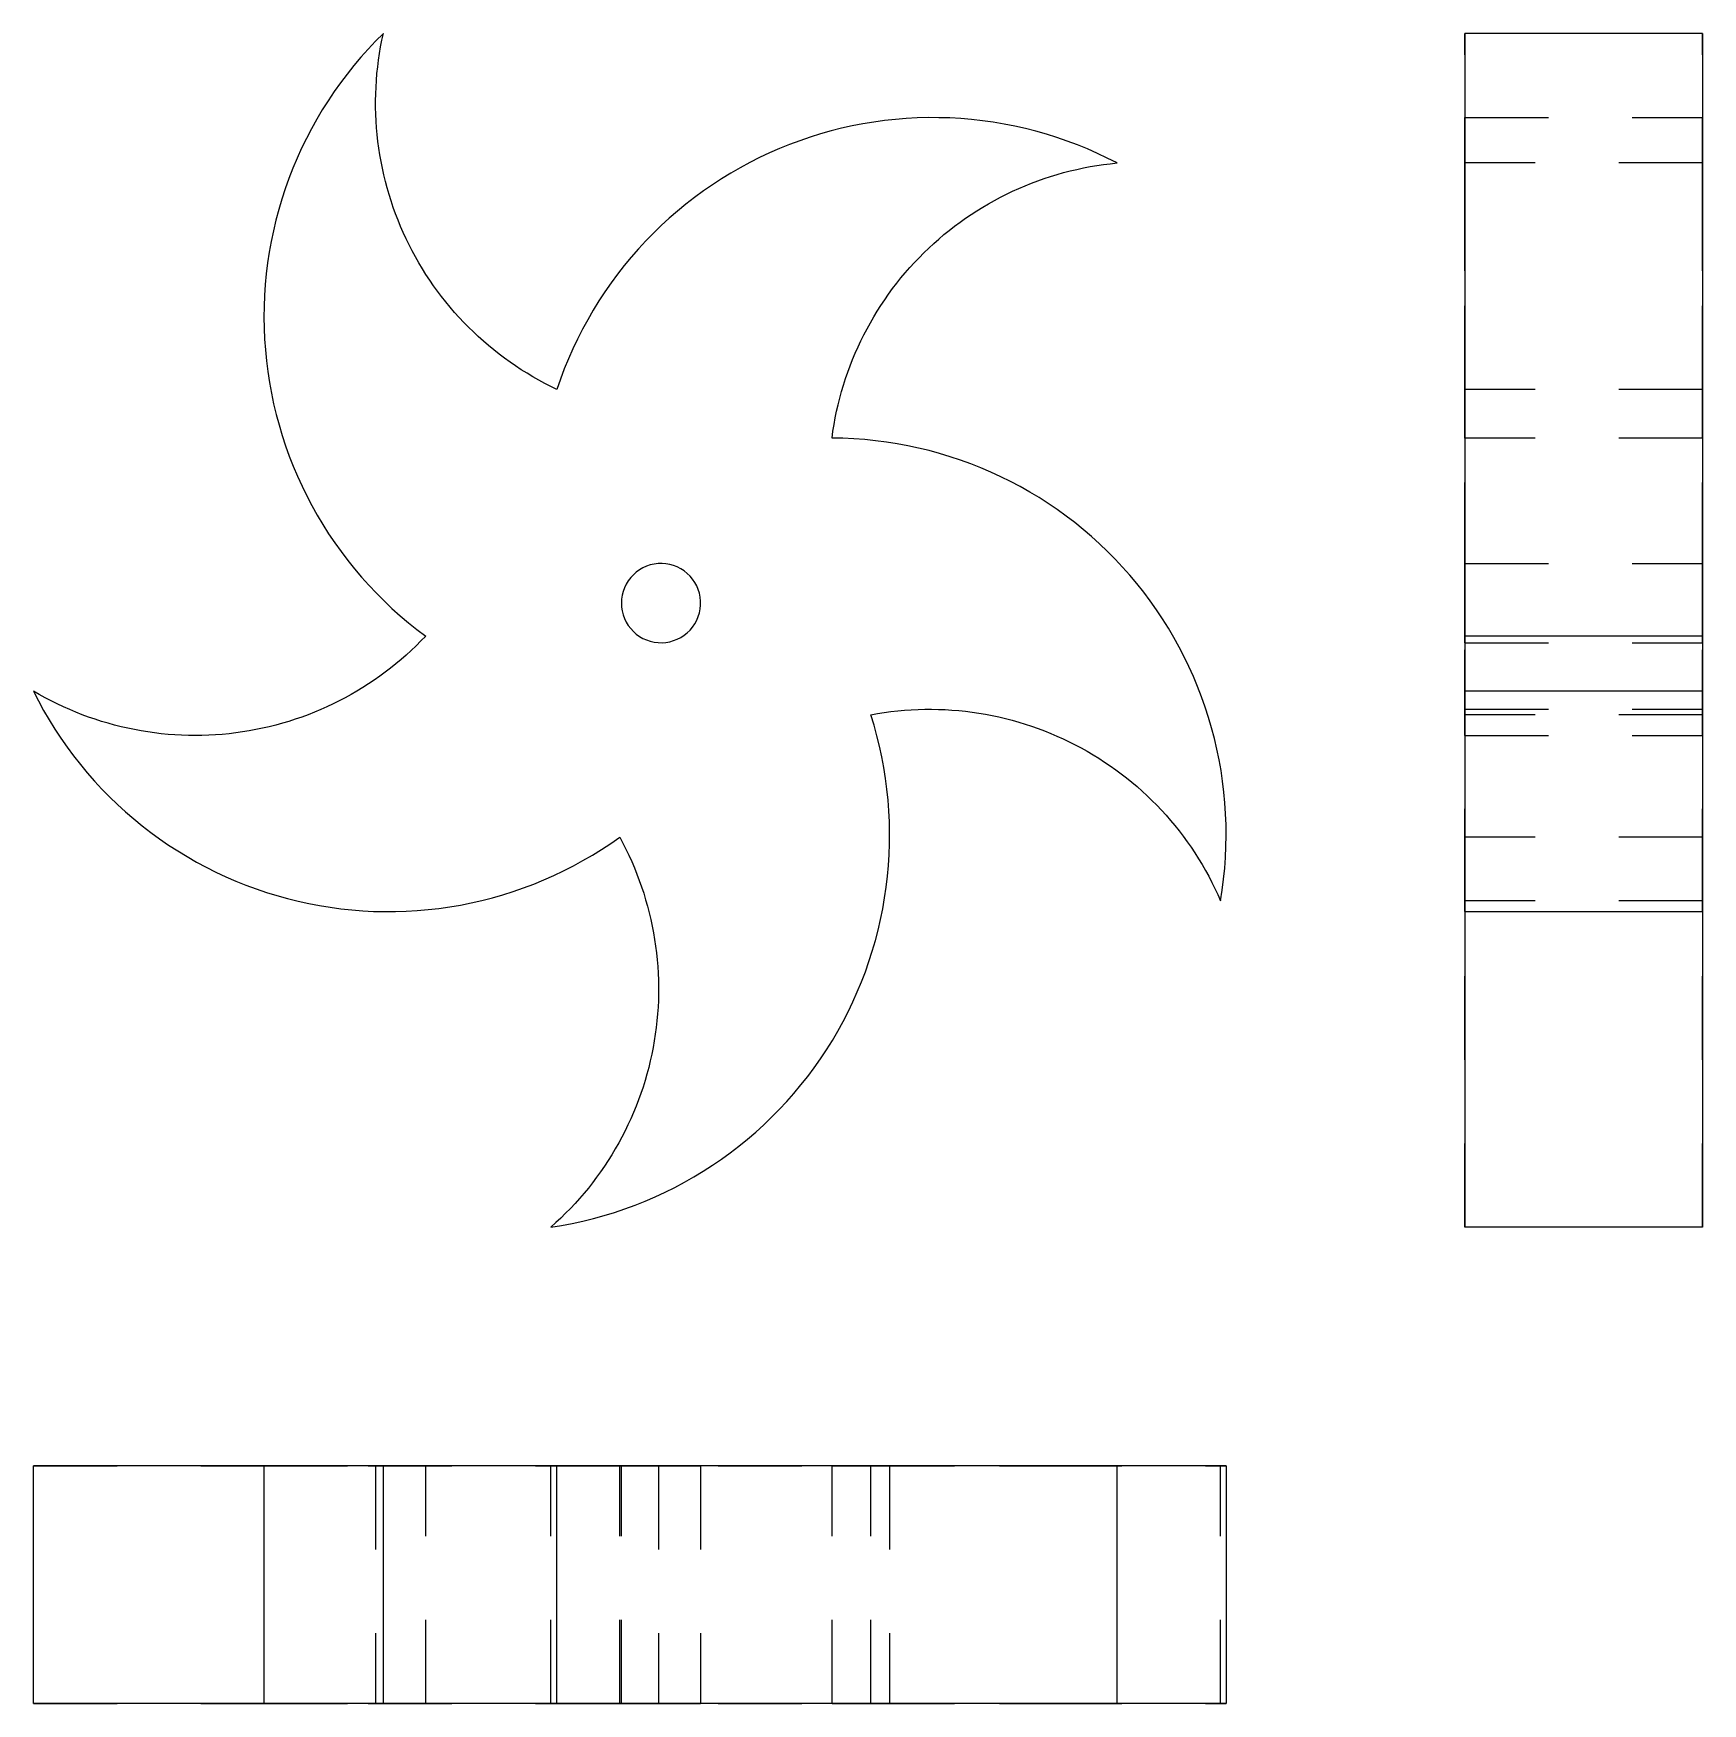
# Model space of a CAD drawing. Extents: x 0 to 1.99, y 0 to 2.
import ezdxf

# ---------------------------------------------------------------- set-up
doc = ezdxf.new("R2010")
doc.units = 0
doc.linetypes.add('HIDDEN', pattern=[0.07133, 0.047577, -0.023753])
for name, color, linetype in [('FRONT', 7, 'CONTINUOUS'), ('LEFT', 7, 'CONTINUOUS'), ('LEFT_HID', 7, 'HIDDEN'), ('TOP', 7, 'CONTINUOUS'), ('TOP_HID', 7, 'HIDDEN')]:
    doc.layers.add(name, color=color, linetype=linetype)

msp = doc.modelspace()

# ---------------------------------------------------------------- linework, layer by layer
at = {"layer": 'FRONT'}
for p, q in [((0.418195, 1.995904), (0.408995, 1.986671)), ((0.416496, 1.987968), (0.418195, 1.995904)), ((0.400053, 1.977188), (0.391375, 1.967462)), ((0.408995, 1.986671), (0.400053, 1.977188)), ((0.41361, 1.971996), (0.414967, 1.979998)), ((0.414967, 1.979998), (0.416496, 1.987968)), ((0.382968, 1.957502), (0.374839, 1.947313)), ((0.391375, 1.967462), (0.382968, 1.957502)), ((0.411411, 1.955915), (0.412424, 1.963968)), ((0.412424, 1.963968), (0.41361, 1.971996)), ((0.366994, 1.936904), (0.359438, 1.926284)), ((0.374839, 1.947313), (0.366994, 1.936904)), ((0.409409, 1.931654), (0.409903, 1.939755)), ((0.409903, 1.939755), (0.410571, 1.947843)), ((0.410571, 1.947843), (0.411411, 1.955915)), ((0.359438, 1.926284), (0.352177, 1.915459)), ((0.408943, 1.91543), (0.409089, 1.923545)), ((0.409089, 1.923545), (0.409409, 1.931654)), ((0.345217, 1.904439), (0.338563, 1.893231)), ((0.352177, 1.915459), (0.345217, 1.904439)), ((0.408971, 1.907315), (0.408943, 1.91543)), ((0.409173, 1.899201), (0.408971, 1.907315)), ((0.409548, 1.891094), (0.409173, 1.899201)), ((0.332221, 1.881844), (0.326194, 1.870287)), ((0.338563, 1.893231), (0.332221, 1.881844)), ((0.410097, 1.882997), (0.409548, 1.891094)), ((0.41082, 1.874913), (0.410097, 1.882997)), ((0.953182, 1.879302), (0.940634, 1.875774)), ((0.965822, 1.882483), (0.953182, 1.879302)), ((0.978545, 1.885315), (0.965822, 1.882483)), ((0.991341, 1.887795), (0.978545, 1.885315)), ((1.0042, 1.889922), (0.991341, 1.887795)), ((1.017113, 1.891695), (1.0042, 1.889922)), ((1.03007, 1.893111), (1.017113, 1.891695)), ((1.043062, 1.89417), (1.03007, 1.893111)), ((1.056077, 1.89487), (1.043062, 1.89417)), ((1.069107, 1.895212), (1.056077, 1.89487)), ((1.082141, 1.895196), (1.069107, 1.895212)), ((1.09517, 1.89482), (1.082141, 1.895196)), ((1.108183, 1.894086), (1.09517, 1.89482)), ((1.121172, 1.892993), (1.108183, 1.894086)), ((1.134125, 1.891544), (1.121172, 1.892993)), ((1.147034, 1.889738), (1.134125, 1.891544)), ((1.159888, 1.887578), (1.147034, 1.889738)), ((1.172677, 1.885064), (1.159888, 1.887578)), ((1.185393, 1.882199), (1.172677, 1.885064)), ((1.198024, 1.878986), (1.185393, 1.882199)), ((1.210563, 1.875425), (1.198024, 1.878986)), ((0.320488, 1.858568), (0.315106, 1.846696)), ((0.326194, 1.870287), (0.320488, 1.858568)), ((0.411715, 1.866847), (0.41082, 1.874913)), ((0.412784, 1.858802), (0.411715, 1.866847)), ((0.414024, 1.850782), (0.412784, 1.858802)), ((0.891556, 1.858251), (0.879611, 1.853034)), ((0.90364, 1.863137), (0.891556, 1.858251)), ((0.915854, 1.867688), (0.90364, 1.863137)), ((0.928188, 1.871902), (0.915854, 1.867688)), ((0.940634, 1.875774), (0.928188, 1.871902)), ((1.222999, 1.871521), (1.210563, 1.875425)), ((1.235322, 1.867276), (1.222999, 1.871521)), ((1.247524, 1.862693), (1.235322, 1.867276)), ((1.259596, 1.857776), (1.247524, 1.862693)), ((1.271527, 1.852528), (1.259596, 1.857776)), ((0.315106, 1.846696), (0.310054, 1.834681)), ((0.415436, 1.84279), (0.414024, 1.850782)), ((0.417019, 1.83483), (0.415436, 1.84279)), ((0.856175, 1.841624), (0.844702, 1.83544)), ((0.867815, 1.847491), (0.856175, 1.841624)), ((0.879611, 1.853034), (0.867815, 1.847491)), ((1.254805, 1.835153), (1.262776, 1.836677)), ((1.262776, 1.836677), (1.270779, 1.838031)), ((1.270779, 1.838031), (1.278808, 1.839212)), ((1.283309, 1.846954), (1.271527, 1.852528)), ((1.278808, 1.839212), (1.286861, 1.840221)), ((1.294933, 1.841058), (1.283309, 1.846954)), ((1.286861, 1.840221), (1.294933, 1.841058)), ((0.305334, 1.822531), (0.300951, 1.810256)), ((0.310054, 1.834681), (0.305334, 1.822531)), ((0.418772, 1.826906), (0.417019, 1.83483)), ((0.420695, 1.819021), (0.418772, 1.826906)), ((0.422786, 1.811179), (0.420695, 1.819021)), ((0.822287, 1.822134), (0.811363, 1.815024)), ((0.833403, 1.828941), (0.822287, 1.822134)), ((0.844702, 1.83544), (0.833403, 1.828941)), ((1.185049, 1.813869), (1.192581, 1.816893)), ((1.192581, 1.816893), (1.200175, 1.819756)), ((1.200175, 1.819756), (1.207829, 1.822455)), ((1.207829, 1.822455), (1.215539, 1.824989)), ((1.215539, 1.824989), (1.223301, 1.827357)), ((1.223301, 1.827357), (1.231113, 1.829559)), ((1.231113, 1.829559), (1.23897, 1.831593)), ((1.23897, 1.831593), (1.246868, 1.833457)), ((1.246868, 1.833457), (1.254805, 1.835153)), ((0.296907, 1.797865), (0.293206, 1.785368)), ((0.300951, 1.810256), (0.296907, 1.797865)), ((0.425045, 1.803384), (0.422786, 1.811179)), ((0.42747, 1.795639), (0.425045, 1.803384)), ((0.790123, 1.799915), (0.779823, 1.791927)), ((0.800639, 1.807616), (0.790123, 1.799915)), ((0.811363, 1.815024), (0.800639, 1.807616)), ((1.141379, 1.792401), (1.14846, 1.796367)), ((1.14846, 1.796367), (1.155624, 1.800179)), ((1.155624, 1.800179), (1.162869, 1.803837)), ((1.162869, 1.803837), (1.17019, 1.807339)), ((1.17019, 1.807339), (1.177585, 1.810684)), ((1.177585, 1.810684), (1.185049, 1.813869)), ((0.293206, 1.785368), (0.28985, 1.772773)), ((0.430061, 1.787948), (0.42747, 1.795639)), ((0.432816, 1.780314), (0.430061, 1.787948)), ((0.435734, 1.772741), (0.432816, 1.780314)), ((0.769747, 1.783659), (0.759902, 1.775117)), ((0.779823, 1.791927), (0.769747, 1.783659)), ((1.113952, 1.775051), (1.120668, 1.779608)), ((1.120668, 1.779608), (1.127479, 1.78402)), ((1.127479, 1.78402), (1.134384, 1.788285)), ((1.134384, 1.788285), (1.141379, 1.792401)), ((0.286843, 1.76009), (0.284185, 1.74733)), ((0.28985, 1.772773), (0.286843, 1.76009)), ((0.438814, 1.765232), (0.435734, 1.772741)), ((0.442053, 1.757791), (0.438814, 1.765232)), ((0.445452, 1.750421), (0.442053, 1.757791)), ((0.740937, 1.757235), (0.731831, 1.747909)), ((0.750297, 1.766307), (0.740937, 1.757235)), ((0.759902, 1.775117), (0.750297, 1.766307)), ((1.088112, 1.755416), (1.094413, 1.760531)), ((1.094413, 1.760531), (1.100821, 1.76551)), ((1.100821, 1.76551), (1.107336, 1.770351)), ((1.107336, 1.770351), (1.113952, 1.775051)), ((0.284185, 1.74733), (0.281881, 1.734501)), ((0.449007, 1.743126), (0.445452, 1.750421)), ((0.452719, 1.735908), (0.449007, 1.743126)), ((0.722985, 1.738337), (0.714406, 1.728524)), ((0.731831, 1.747909), (0.722985, 1.738337)), ((1.064048, 1.73364), (1.069887, 1.739276)), ((1.069887, 1.739276), (1.075846, 1.744786)), ((1.075846, 1.744786), (1.081922, 1.750167)), ((1.081922, 1.750167), (1.088112, 1.755416)), ((0.27993, 1.721613), (0.278335, 1.708677)), ((0.281881, 1.734501), (0.27993, 1.721613)), ((0.456584, 1.728772), (0.452719, 1.735908)), ((0.460601, 1.72172), (0.456584, 1.728772)), ((0.464768, 1.714756), (0.460601, 1.72172)), ((0.7061, 1.718479), (0.698074, 1.708208)), ((0.714406, 1.728524), (0.7061, 1.718479)), ((1.047272, 1.716), (1.052738, 1.721999)), ((1.052738, 1.721999), (1.05833, 1.72788)), ((1.05833, 1.72788), (1.064048, 1.73364)), ((0.278335, 1.708677), (0.277096, 1.695702)), ((0.469084, 1.707882), (0.464768, 1.714756)), ((0.473546, 1.701103), (0.469084, 1.707882)), ((0.478152, 1.694421), (0.473546, 1.701103)), ((0.690334, 1.697721), (0.682886, 1.687025)), ((0.698074, 1.708208), (0.690334, 1.697721)), ((1.026733, 1.690872), (1.031665, 1.697318)), ((1.031665, 1.697318), (1.036733, 1.703656)), ((1.036733, 1.703656), (1.041937, 1.709884)), ((1.041937, 1.709884), (1.047272, 1.716)), ((0.276216, 1.682697), (0.275694, 1.669674)), ((0.277096, 1.695702), (0.276216, 1.682697)), ((0.4829, 1.687839), (0.478152, 1.694421)), ((0.487788, 1.681361), (0.4829, 1.687839)), ((0.492814, 1.674989), (0.487788, 1.681361)), ((0.682886, 1.687025), (0.675735, 1.676127)), ((1.012783, 1.670922), (1.01729, 1.677671)), ((1.01729, 1.677671), (1.021941, 1.684322)), ((1.021941, 1.684322), (1.026733, 1.690872)), ((0.275694, 1.669674), (0.27553, 1.656641)), ((0.27553, 1.656641), (0.275726, 1.643608)), ((0.497976, 1.668725), (0.492814, 1.674989)), ((0.50327, 1.662574), (0.497976, 1.668725)), ((0.508695, 1.656538), (0.50327, 1.662574)), ((0.668886, 1.665037), (0.662346, 1.653763)), ((0.675735, 1.676127), (0.668886, 1.665037)), ((1.000143, 1.650117), (1.004207, 1.657142)), ((1.004207, 1.657142), (1.008421, 1.664078)), ((1.008421, 1.664078), (1.012783, 1.670922)), ((0.275726, 1.643608), (0.27628, 1.630585)), ((0.514248, 1.65062), (0.508695, 1.656538)), ((0.519927, 1.644822), (0.514248, 1.65062)), ((0.525729, 1.639147), (0.519927, 1.644822)), ((0.531651, 1.633597), (0.525729, 1.639147)), ((0.656119, 1.642312), (0.650209, 1.630695)), ((0.662346, 1.653763), (0.656119, 1.642312)), ((0.992471, 1.635814), (0.99623, 1.643007)), ((0.99623, 1.643007), (1.000143, 1.650117)), ((0.27628, 1.630585), (0.277193, 1.617583)), ((0.277193, 1.617583), (0.278463, 1.604611)), ((0.53769, 1.628176), (0.531651, 1.633597)), ((0.543845, 1.622885), (0.53769, 1.628176)), ((0.550111, 1.617728), (0.543845, 1.622885)), ((0.556486, 1.612706), (0.550111, 1.617728)), ((0.644621, 1.618919), (0.63936, 1.606994)), ((0.650209, 1.630695), (0.644621, 1.618919)), ((0.982129, 1.613777), (0.985418, 1.621196)), ((0.985418, 1.621196), (0.988866, 1.628543)), ((0.988866, 1.628543), (0.992471, 1.635814)), ((0.278463, 1.604611), (0.28009, 1.591679)), ((0.562968, 1.607822), (0.556486, 1.612706)), ((0.569553, 1.603078), (0.562968, 1.607822)), ((0.576238, 1.598476), (0.569553, 1.603078)), ((0.58302, 1.594018), (0.576238, 1.598476)), ((0.63936, 1.606994), (0.634429, 1.594928)), ((0.973224, 1.59112), (0.97603, 1.598735)), ((0.97603, 1.598735), (0.978999, 1.606289)), ((0.978999, 1.606289), (0.982129, 1.613777)), ((0.28009, 1.591679), (0.282073, 1.578796)), ((0.282073, 1.578796), (0.284409, 1.565973)), ((0.589896, 1.589707), (0.58302, 1.594018)), ((0.596862, 1.585544), (0.589896, 1.589707)), ((0.603917, 1.581531), (0.596862, 1.585544)), ((0.611056, 1.577671), (0.603917, 1.581531)), ((0.618275, 1.573964), (0.611056, 1.577671)), ((0.629832, 1.582731), (0.625573, 1.570413)), ((0.634429, 1.594928), (0.629832, 1.582731)), ((0.968105, 1.575718), (0.970582, 1.583446)), ((0.970582, 1.583446), (0.973224, 1.59112)), ((0.284409, 1.565973), (0.287098, 1.553219)), ((0.625573, 1.570413), (0.618275, 1.573964)), ((0.961675, 1.552239), (0.96365, 1.56011)), ((0.96365, 1.56011), (0.965794, 1.567938)), ((0.965794, 1.567938), (0.968105, 1.575718)), ((0.287098, 1.553219), (0.290137, 1.540544)), ((0.290137, 1.540544), (0.293523, 1.527957)), ((0.958232, 1.536377), (0.959868, 1.544327)), ((0.959868, 1.544327), (0.961675, 1.552239)), ((0.293523, 1.527957), (0.297255, 1.515469)), ((0.95435, 1.512345), (0.955472, 1.520383)), ((0.955472, 1.520383), (0.956766, 1.528395)), ((0.956766, 1.528395), (0.958232, 1.536377)), ((0.297255, 1.515469), (0.301329, 1.503088)), ((0.301329, 1.503088), (0.305743, 1.490824)), ((0.967382, 1.512101), (0.95435, 1.512345)), ((0.980402, 1.511498), (0.967382, 1.512101)), ((0.993401, 1.510537), (0.980402, 1.511498)), ((1.006368, 1.509218), (0.993401, 1.510537)), ((1.019294, 1.507543), (1.006368, 1.509218)), ((1.032169, 1.505513), (1.019294, 1.507543)), ((1.044984, 1.503128), (1.032169, 1.505513)), ((1.057728, 1.500392), (1.044984, 1.503128)), ((1.070391, 1.497306), (1.057728, 1.500392)), ((1.082965, 1.493873), (1.070391, 1.497306)), ((0.305743, 1.490824), (0.310493, 1.478686)), ((0.310493, 1.478686), (0.315575, 1.466683)), ((1.09544, 1.490094), (1.082965, 1.493873)), ((1.107805, 1.485974), (1.09544, 1.490094)), ((1.120053, 1.481514), (1.107805, 1.485974)), ((1.132173, 1.476719), (1.120053, 1.481514)), ((0.315575, 1.466683), (0.320986, 1.454825)), ((1.144157, 1.471593), (1.132173, 1.476719)), ((1.155995, 1.466138), (1.144157, 1.471593)), ((1.167678, 1.460359), (1.155995, 1.466138)), ((1.179198, 1.454261), (1.167678, 1.460359)), ((0.320986, 1.454825), (0.326721, 1.44312)), ((0.326721, 1.44312), (0.332776, 1.431578)), ((1.190545, 1.447848), (1.179198, 1.454261)), ((1.201711, 1.441124), (1.190545, 1.447848)), ((1.212689, 1.434096), (1.201711, 1.441124)), ((0.332776, 1.431578), (0.339147, 1.420207)), ((0.339147, 1.420207), (0.345828, 1.409015)), ((1.223468, 1.426769), (1.212689, 1.434096)), ((1.234042, 1.419147), (1.223468, 1.426769)), ((1.244401, 1.411237), (1.234042, 1.419147)), ((0.345828, 1.409015), (0.352815, 1.398012)), ((0.352815, 1.398012), (0.360103, 1.387205)), ((1.254539, 1.403045), (1.244401, 1.411237)), ((1.264448, 1.394577), (1.254539, 1.403045)), ((0.360103, 1.387205), (0.367685, 1.376603)), ((1.27412, 1.385839), (1.264448, 1.394577)), ((1.283547, 1.376838), (1.27412, 1.385839)), ((0.367685, 1.376603), (0.375556, 1.366214)), ((0.375556, 1.366214), (0.38371, 1.356045)), ((0.728406, 1.357239), (0.724319, 1.354879)), ((0.732707, 1.35918), (0.728406, 1.357239)), ((0.73718, 1.360682), (0.732707, 1.35918)), ((0.741781, 1.361732), (0.73718, 1.360682)), ((0.746463, 1.362319), (0.741781, 1.361732)), ((0.75118, 1.362437), (0.746463, 1.362319)), ((0.755886, 1.362084), (0.75118, 1.362437)), ((0.760533, 1.361265), (0.755886, 1.362084)), ((0.765075, 1.359987), (0.760533, 1.361265)), ((0.769468, 1.358263), (0.765075, 1.359987)), ((0.773667, 1.35611), (0.769468, 1.358263)), ((1.292723, 1.367581), (1.283547, 1.376838)), ((1.301641, 1.358075), (1.292723, 1.367581)), ((1.310294, 1.348327), (1.301641, 1.358075)), ((0.38371, 1.356045), (0.392141, 1.346105)), ((0.392141, 1.346105), (0.400843, 1.336401)), ((0.70843, 1.337755), (0.706383, 1.333504)), ((0.710891, 1.341782), (0.70843, 1.337755)), ((0.71374, 1.345543), (0.710891, 1.341782)), ((0.71695, 1.349003), (0.71374, 1.345543)), ((0.720488, 1.352125), (0.71695, 1.349003)), ((0.724319, 1.354879), (0.720488, 1.352125)), ((0.777631, 1.35355), (0.773667, 1.35611)), ((0.78132, 1.350608), (0.777631, 1.35355)), ((0.784698, 1.347313), (0.78132, 1.350608)), ((0.787731, 1.343698), (0.784698, 1.347313)), ((0.790389, 1.339799), (0.787731, 1.343698)), ((0.792646, 1.335655), (0.790389, 1.339799)), ((1.318674, 1.338345), (1.310294, 1.348327)), ((1.326777, 1.328135), (1.318674, 1.338345)), ((0.400843, 1.336401), (0.409809, 1.32694)), ((0.409809, 1.32694), (0.419031, 1.31773)), ((0.419031, 1.31773), (0.428504, 1.308776)), ((0.702901, 1.319831), (0.702666, 1.315118)), ((0.703605, 1.324497), (0.702901, 1.319831)), ((0.704769, 1.32907), (0.703605, 1.324497)), ((0.706383, 1.333504), (0.704769, 1.32907)), ((0.794479, 1.331307), (0.792646, 1.335655)), ((0.79587, 1.326798), (0.794479, 1.331307)), ((0.796805, 1.322173), (0.79587, 1.326798)), ((0.797275, 1.317477), (0.796805, 1.322173)), ((0.797275, 1.312758), (0.797275, 1.317477)), ((1.334596, 1.317706), (1.326777, 1.328135)), ((1.342125, 1.307066), (1.334596, 1.317706)), ((0.428504, 1.308776), (0.43822, 1.300088)), ((0.43822, 1.300088), (0.448171, 1.29167)), ((0.702666, 1.315118), (0.702901, 1.310405)), ((0.702901, 1.310405), (0.703605, 1.305739)), ((0.703605, 1.305739), (0.704769, 1.301166)), ((0.704769, 1.301166), (0.706383, 1.296732)), ((0.792646, 1.29458), (0.794479, 1.298929)), ((0.794479, 1.298929), (0.79587, 1.303438)), ((0.79587, 1.303438), (0.796805, 1.308063)), ((0.796805, 1.308063), (0.797275, 1.312758)), ((1.349357, 1.296223), (1.342125, 1.307066)), ((0.448171, 1.29167), (0.45835, 1.283529)), ((0.45835, 1.283529), (0.46875, 1.275671)), ((0.706383, 1.296732), (0.70843, 1.29248)), ((0.70843, 1.29248), (0.710891, 1.288454)), ((0.710891, 1.288454), (0.71374, 1.284692)), ((0.71374, 1.284692), (0.71695, 1.281233)), ((0.71695, 1.281233), (0.720488, 1.278111)), ((0.720488, 1.278111), (0.724319, 1.275356)), ((0.777631, 1.276686), (0.78132, 1.279628)), ((0.78132, 1.279628), (0.784698, 1.282923)), ((0.784698, 1.282923), (0.787731, 1.286537)), ((0.787731, 1.286537), (0.790389, 1.290436)), ((0.790389, 1.290436), (0.792646, 1.29458)), ((1.356289, 1.285184), (1.349357, 1.296223)), ((1.362914, 1.273959), (1.356289, 1.285184)), ((0.451484, 1.258511), (0.445487, 1.253041)), ((0.457361, 1.264107), (0.451484, 1.258511)), ((0.463118, 1.269828), (0.457361, 1.264107)), ((0.46875, 1.275671), (0.463118, 1.269828)), ((0.724319, 1.275356), (0.728406, 1.272997)), ((0.728406, 1.272997), (0.732707, 1.271056)), ((0.732707, 1.271056), (0.73718, 1.269553)), ((0.73718, 1.269553), (0.741781, 1.268503)), ((0.741781, 1.268503), (0.746463, 1.267916)), ((0.746463, 1.267916), (0.75118, 1.267799)), ((0.75118, 1.267799), (0.755886, 1.268151)), ((0.755886, 1.268151), (0.760533, 1.268971)), ((0.760533, 1.268971), (0.765075, 1.270249)), ((0.765075, 1.270249), (0.769468, 1.271973)), ((0.769468, 1.271973), (0.773667, 1.274126)), ((0.773667, 1.274126), (0.777631, 1.276686)), ((1.369227, 1.262556), (1.362914, 1.273959)), ((1.375224, 1.250983), (1.369227, 1.262556)), ((0.43315, 1.242495), (0.426815, 1.237422)), ((0.439375, 1.247702), (0.43315, 1.242495)), ((0.445487, 1.253041), (0.439375, 1.247702)), ((1.3809, 1.23925), (1.375224, 1.250983)), ((1.38625, 1.227365), (1.3809, 1.23925)), ((0.400432, 1.218524), (0.39359, 1.214158)), ((0.407178, 1.223035), (0.400432, 1.218524)), ((0.413826, 1.22769), (0.407178, 1.223035)), ((0.420373, 1.232487), (0.413826, 1.22769)), ((0.426815, 1.237422), (0.420373, 1.232487)), ((1.391272, 1.215336), (1.38625, 1.227365)), ((0, 1.209927), (0.005938, 1.198324)), ((0.007023, 1.205859), (0, 1.209927)), ((0.005938, 1.198324), (0.012194, 1.186889)), ((0.014131, 1.201942), (0.007023, 1.205859)), ((0.021321, 1.198178), (0.014131, 1.201942)), ((0.02859, 1.19457), (0.021321, 1.198178)), ((0.365336, 1.19819), (0.358067, 1.194581)), ((0.372527, 1.201954), (0.365336, 1.19819)), ((0.379634, 1.205871), (0.372527, 1.201954)), ((0.386657, 1.20994), (0.379634, 1.205871)), ((0.39359, 1.214158), (0.386657, 1.20994)), ((1.39596, 1.203175), (1.391272, 1.215336)), ((1.400312, 1.190888), (1.39596, 1.203175)), ((0.012194, 1.186889), (0.018762, 1.175631)), ((0.035935, 1.191118), (0.02859, 1.19457)), ((0.043353, 1.187824), (0.035935, 1.191118)), ((0.050839, 1.18469), (0.043353, 1.187824)), ((0.058391, 1.181717), (0.050839, 1.18469)), ((0.066004, 1.178907), (0.058391, 1.181717)), ((0.073677, 1.17626), (0.066004, 1.178907)), ((0.320654, 1.178915), (0.312982, 1.176268)), ((0.328268, 1.181726), (0.320654, 1.178915)), ((0.335819, 1.184699), (0.328268, 1.181726)), ((0.343305, 1.187834), (0.335819, 1.184699)), ((0.350722, 1.191128), (0.343305, 1.187834)), ((0.358067, 1.194581), (0.350722, 1.191128)), ((1.000722, 1.181716), (1.008713, 1.183133)), ((1.004517, 1.169247), (1.000722, 1.181716)), ((1.008713, 1.183133), (1.016733, 1.184378)), ((1.016733, 1.184378), (1.024778, 1.18545)), ((1.024778, 1.18545), (1.032843, 1.186351)), ((1.032843, 1.186351), (1.040927, 1.187078)), ((1.040927, 1.187078), (1.049023, 1.187631)), ((1.049023, 1.187631), (1.05713, 1.188011)), ((1.05713, 1.188011), (1.065243, 1.188218)), ((1.065243, 1.188218), (1.073359, 1.18825)), ((1.073359, 1.18825), (1.081474, 1.188108)), ((1.081474, 1.188108), (1.089583, 1.187793)), ((1.089583, 1.187793), (1.097684, 1.187304)), ((1.097684, 1.187304), (1.105773, 1.186641)), ((1.105773, 1.186641), (1.113846, 1.185805)), ((1.113846, 1.185805), (1.121899, 1.184796)), ((1.121899, 1.184796), (1.129928, 1.183615)), ((1.129928, 1.183615), (1.13793, 1.182262)), ((1.13793, 1.182262), (1.145902, 1.180738)), ((1.145902, 1.180738), (1.153839, 1.179044)), ((1.153839, 1.179044), (1.161737, 1.177179)), ((1.404324, 1.178487), (1.400312, 1.190888)), ((1.407993, 1.16598), (1.404324, 1.178487)), ((0.018762, 1.175631), (0.025638, 1.164558)), ((0.025638, 1.164558), (0.032816, 1.153678)), ((0.081404, 1.173779), (0.073677, 1.17626)), ((0.089182, 1.171463), (0.081404, 1.173779)), ((0.097008, 1.169315), (0.089182, 1.171463)), ((0.104879, 1.167335), (0.097008, 1.169315)), ((0.11279, 1.165525), (0.104879, 1.167335)), ((0.120738, 1.163884), (0.11279, 1.165525)), ((0.12872, 1.162414), (0.120738, 1.163884)), ((0.136731, 1.161115), (0.12872, 1.162414)), ((0.144768, 1.159988), (0.136731, 1.161115)), ((0.152828, 1.159034), (0.144768, 1.159988)), ((0.160906, 1.158253), (0.152828, 1.159034)), ((0.168999, 1.157645), (0.160906, 1.158253)), ((0.177103, 1.15721), (0.168999, 1.157645)), ((0.217661, 1.157646), (0.209557, 1.157211)), ((0.225754, 1.158255), (0.217661, 1.157646)), ((0.233832, 1.159037), (0.225754, 1.158255)), ((0.241892, 1.159991), (0.233832, 1.159037)), ((0.249929, 1.161119), (0.241892, 1.159991)), ((0.25794, 1.162418), (0.249929, 1.161119)), ((0.265921, 1.163889), (0.25794, 1.162418)), ((0.273869, 1.16553), (0.265921, 1.163889)), ((0.28178, 1.167341), (0.273869, 1.16553)), ((0.289651, 1.169322), (0.28178, 1.167341)), ((0.297477, 1.17147), (0.289651, 1.169322)), ((0.305255, 1.173786), (0.297477, 1.17147)), ((0.312982, 1.176268), (0.305255, 1.173786)), ((1.007967, 1.156677), (1.004517, 1.169247)), ((1.161737, 1.177179), (1.169594, 1.175146)), ((1.169594, 1.175146), (1.177406, 1.172945)), ((1.177406, 1.172945), (1.185169, 1.170577)), ((1.185169, 1.170577), (1.192879, 1.168043)), ((1.192879, 1.168043), (1.200533, 1.165345)), ((1.200533, 1.165345), (1.208127, 1.162483)), ((1.208127, 1.162483), (1.215659, 1.159459)), ((1.215659, 1.159459), (1.223123, 1.156274)), ((1.411316, 1.153376), (1.407993, 1.16598)), ((0.032816, 1.153678), (0.04029, 1.143)), ((0.04029, 1.143), (0.048056, 1.132532)), ((0.185215, 1.15695), (0.177103, 1.15721)), ((0.19333, 1.156863), (0.185215, 1.15695)), ((0.201445, 1.15695), (0.19333, 1.156863)), ((0.209557, 1.157211), (0.201445, 1.15695)), ((1.01107, 1.144018), (1.007967, 1.156677)), ((1.013823, 1.131278), (1.01107, 1.144018)), ((1.223123, 1.156274), (1.230518, 1.152931)), ((1.230518, 1.152931), (1.23784, 1.149429)), ((1.23784, 1.149429), (1.245085, 1.145771)), ((1.245085, 1.145771), (1.252249, 1.141959)), ((1.252249, 1.141959), (1.259331, 1.137994)), ((1.259331, 1.137994), (1.266326, 1.133879)), ((1.41429, 1.140686), (1.411316, 1.153376)), ((1.416915, 1.127919), (1.41429, 1.140686)), ((0.048056, 1.132532), (0.056107, 1.122281)), ((0.056107, 1.122281), (0.064438, 1.112257)), ((1.016224, 1.118466), (1.013823, 1.131278)), ((1.018272, 1.105594), (1.016224, 1.118466)), ((1.266326, 1.133879), (1.273231, 1.129614)), ((1.273231, 1.129614), (1.280043, 1.125202)), ((1.280043, 1.125202), (1.286759, 1.120646)), ((1.286759, 1.120646), (1.293375, 1.115946)), ((1.419186, 1.115084), (1.416915, 1.127919)), ((0.064438, 1.112257), (0.073041, 1.102465)), ((0.073041, 1.102465), (0.081911, 1.092914)), ((1.019964, 1.09267), (1.018272, 1.105594)), ((1.293375, 1.115946), (1.29989, 1.111106)), ((1.29989, 1.111106), (1.306299, 1.106127)), ((1.306299, 1.106127), (1.3126, 1.101012)), ((1.3126, 1.101012), (1.31879, 1.095764)), ((1.421104, 1.102191), (1.419186, 1.115084)), ((1.422665, 1.089251), (1.421104, 1.102191)), ((0.081911, 1.092914), (0.09104, 1.083611)), ((0.09104, 1.083611), (0.100422, 1.074563)), ((1.0213, 1.079704), (1.019964, 1.09267)), ((1.022278, 1.066707), (1.0213, 1.079704)), ((1.31879, 1.095764), (1.324866, 1.090383)), ((1.324866, 1.090383), (1.330826, 1.084874)), ((1.330826, 1.084874), (1.336666, 1.079238)), ((1.336666, 1.079238), (1.342383, 1.073479)), ((1.42387, 1.076273), (1.422665, 1.089251)), ((0.100422, 1.074563), (0.110049, 1.065776)), ((0.110049, 1.065776), (0.119915, 1.057258)), ((1.022898, 1.053688), (1.022278, 1.066707)), ((1.342383, 1.073479), (1.347976, 1.067598)), ((1.347976, 1.067598), (1.353442, 1.061599)), ((1.353442, 1.061599), (1.358778, 1.055484)), ((1.424717, 1.063266), (1.42387, 1.076273)), ((1.425206, 1.050241), (1.424717, 1.063266)), ((0.119915, 1.057258), (0.130012, 1.049015)), ((0.130012, 1.049015), (0.140331, 1.041053)), ((0.140331, 1.041053), (0.150866, 1.033378)), ((1.023159, 1.040656), (1.022898, 1.053688)), ((1.023062, 1.027622), (1.023159, 1.040656)), ((1.358778, 1.055484), (1.363982, 1.049256)), ((1.363982, 1.049256), (1.369051, 1.042918)), ((1.369051, 1.042918), (1.373983, 1.036472)), ((1.425336, 1.037207), (1.425206, 1.050241)), ((0.150866, 1.033378), (0.161609, 1.025996)), ((0.161609, 1.025996), (0.17255, 1.018912)), ((0.17255, 1.018912), (0.183683, 1.012133)), ((0.667949, 1.013953), (0.67903, 1.020816)), ((0.67903, 1.020816), (0.689918, 1.027981)), ((0.689918, 1.027981), (0.700605, 1.035443)), ((0.700605, 1.035443), (0.704421, 1.028281)), ((0.704421, 1.028281), (0.708084, 1.021039)), ((0.708084, 1.021039), (0.71159, 1.013719)), ((1.022605, 1.014596), (1.023062, 1.027622)), ((1.373983, 1.036472), (1.378776, 1.029923)), ((1.378776, 1.029923), (1.383427, 1.023272)), ((1.383427, 1.023272), (1.387935, 1.016523)), ((1.424519, 1.011154), (1.425106, 1.024175)), ((1.425106, 1.024175), (1.425336, 1.037207)), ((0.183683, 1.012133), (0.194997, 1.005663)), ((0.194997, 1.005663), (0.206486, 0.999506)), ((0.206486, 0.999506), (0.21814, 0.993669)), ((0.633631, 0.99523), (0.645241, 1.001155)), ((0.645241, 1.001155), (0.656683, 1.007398)), ((0.656683, 1.007398), (0.667949, 1.013953)), ((0.71159, 1.013719), (0.714938, 1.006327)), ((0.714938, 1.006327), (0.718128, 0.998864)), ((0.718128, 0.998864), (0.721156, 0.991334)), ((1.020618, 0.988606), (1.02179, 1.001587)), ((1.02179, 1.001587), (1.022605, 1.014596)), ((1.387935, 1.016523), (1.392297, 1.00968)), ((1.392297, 1.00968), (1.396511, 1.002744)), ((1.396511, 1.002744), (1.400576, 0.995719)), ((1.422268, 0.985185), (1.423572, 0.998154)), ((1.423572, 0.998154), (1.424519, 1.011154)), ((0.21814, 0.993669), (0.22995, 0.988154)), ((0.22995, 0.988154), (0.241908, 0.982967)), ((0.241908, 0.982967), (0.254004, 0.978111)), ((0.254004, 0.978111), (0.266229, 0.97359)), ((0.585695, 0.97479), (0.597886, 0.979403)), ((0.597886, 0.979403), (0.609945, 0.98435)), ((0.609945, 0.98435), (0.621863, 0.989627)), ((0.621863, 0.989627), (0.633631, 0.99523)), ((0.721156, 0.991334), (0.724023, 0.983742)), ((0.724023, 0.983742), (0.726726, 0.976089)), ((1.019088, 0.975662), (1.020618, 0.988606)), ((1.400576, 0.995719), (1.404489, 0.988609)), ((1.404489, 0.988609), (1.408249, 0.981417)), ((1.408249, 0.981417), (1.411854, 0.974146)), ((1.420608, 0.972257), (1.422268, 0.985185)), ((0.266229, 0.97359), (0.278573, 0.969407)), ((0.278573, 0.969407), (0.291029, 0.965565)), ((0.291029, 0.965565), (0.303585, 0.962068)), ((0.303585, 0.962068), (0.316233, 0.958918)), ((0.316233, 0.958918), (0.328963, 0.956118)), ((0.523094, 0.956847), (0.535802, 0.959744)), ((0.535802, 0.959744), (0.548426, 0.962988)), ((0.548426, 0.962988), (0.560956, 0.96658)), ((0.560956, 0.96658), (0.573382, 0.970515)), ((0.573382, 0.970515), (0.585695, 0.97479)), ((0.726726, 0.976089), (0.729265, 0.968381)), ((0.729265, 0.968381), (0.731638, 0.960619)), ((0.731638, 0.960619), (0.733844, 0.952809)), ((1.014962, 0.949924), (1.017202, 0.962764)), ((1.017202, 0.962764), (1.019088, 0.975662)), ((1.411854, 0.974146), (1.415302, 0.966799)), ((1.415302, 0.966799), (1.418592, 0.95938)), ((1.418592, 0.95938), (1.420608, 0.972257)), ((0.328963, 0.956118), (0.341765, 0.953669)), ((0.341765, 0.953669), (0.35463, 0.951574)), ((0.35463, 0.951574), (0.367547, 0.949833)), ((0.367547, 0.949833), (0.380508, 0.948449)), ((0.380508, 0.948449), (0.393501, 0.947422)), ((0.393501, 0.947422), (0.406518, 0.946754)), ((0.406518, 0.946754), (0.419549, 0.946444)), ((0.419549, 0.946444), (0.432583, 0.946493)), ((0.432583, 0.946493), (0.445611, 0.946901)), ((0.445611, 0.946901), (0.458623, 0.947667)), ((0.458623, 0.947667), (0.471608, 0.948791)), ((0.471608, 0.948791), (0.484558, 0.950273)), ((0.484558, 0.950273), (0.497462, 0.95211)), ((0.497462, 0.95211), (0.510311, 0.954302)), ((0.510311, 0.954302), (0.523094, 0.956847)), ((0.733844, 0.952809), (0.735882, 0.944954)), ((0.735882, 0.944954), (0.737751, 0.937056)), ((1.012369, 0.93715), (1.014962, 0.949924)), ((0.737751, 0.937056), (0.739451, 0.92912)), ((0.739451, 0.92912), (0.74098, 0.92115)), ((0.74098, 0.92115), (0.742338, 0.913148)), ((1.006134, 0.911841), (1.009426, 0.924453)), ((1.009426, 0.924453), (1.012369, 0.93715)), ((0.742338, 0.913148), (0.743524, 0.90512)), ((0.743524, 0.90512), (0.744538, 0.897067)), ((0.998515, 0.886914), (1.002496, 0.899325)), ((1.002496, 0.899325), (1.006134, 0.911841)), ((0.744538, 0.897067), (0.745379, 0.888995)), ((0.745379, 0.888995), (0.746046, 0.880907)), ((0.746046, 0.880907), (0.746541, 0.872806)), ((0.994194, 0.874617), (0.998515, 0.886914)), ((0.746541, 0.872806), (0.746861, 0.864697)), ((0.746861, 0.864697), (0.747008, 0.856582)), ((0.984543, 0.850403), (0.989535, 0.862443)), ((0.989535, 0.862443), (0.994194, 0.874617)), ((0.74678, 0.840353), (0.746405, 0.832246)), ((0.746981, 0.848467), (0.74678, 0.840353)), ((0.747008, 0.856582), (0.746981, 0.848467)), ((0.973575, 0.826757), (0.979222, 0.838504)), ((0.979222, 0.838504), (0.984543, 0.850403)), ((0.745856, 0.824149), (0.745134, 0.816065)), ((0.746405, 0.832246), (0.745856, 0.824149)), ((0.967607, 0.815169), (0.973575, 0.826757)), ((0.743171, 0.799954), (0.741931, 0.791933)), ((0.744239, 0.807999), (0.743171, 0.799954)), ((0.745134, 0.816065), (0.744239, 0.807999)), ((0.954724, 0.792509), (0.961322, 0.803751)), ((0.961322, 0.803751), (0.967607, 0.815169)), ((0.74052, 0.783941), (0.738937, 0.775981)), ((0.741931, 0.791933), (0.74052, 0.783941)), ((0.940614, 0.770593), (0.94782, 0.781454)), ((0.94782, 0.781454), (0.954724, 0.792509)), ((0.735262, 0.760172), (0.733172, 0.75233)), ((0.737185, 0.768057), (0.735262, 0.760172)), ((0.738937, 0.775981), (0.737185, 0.768057)), ((0.925319, 0.749486), (0.933112, 0.759934)), ((0.933112, 0.759934), (0.940614, 0.770593)), ((0.730913, 0.744535), (0.728489, 0.73679)), ((0.733172, 0.75233), (0.730913, 0.744535)), ((0.908885, 0.729253), (0.917241, 0.739256)), ((0.917241, 0.739256), (0.925319, 0.749486)), ((0.723144, 0.721464), (0.720227, 0.713891)), ((0.725898, 0.729099), (0.723144, 0.721464)), ((0.728489, 0.73679), (0.725898, 0.729099)), ((0.891363, 0.709956), (0.900257, 0.719484)), ((0.900257, 0.719484), (0.908885, 0.729253)), ((0.713908, 0.698941), (0.71051, 0.691571)), ((0.717147, 0.706382), (0.713908, 0.698941)), ((0.720227, 0.713891), (0.717147, 0.706382)), ((0.872804, 0.691652), (0.882209, 0.700676)), ((0.882209, 0.700676), (0.891363, 0.709956)), ((0.706955, 0.684275), (0.703244, 0.677057)), ((0.71051, 0.691571), (0.706955, 0.684275)), ((0.853266, 0.674398), (0.863154, 0.68289)), ((0.863154, 0.68289), (0.872804, 0.691652)), ((0.695363, 0.662869), (0.691196, 0.655904)), ((0.69938, 0.669921), (0.695363, 0.662869)), ((0.703244, 0.677057), (0.69938, 0.669921)), ((0.832808, 0.658245), (0.843148, 0.666181)), ((0.843148, 0.666181), (0.853266, 0.674398)), ((0.68242, 0.642251), (0.677814, 0.635569)), ((0.686881, 0.649031), (0.68242, 0.642251)), ((0.691196, 0.655904), (0.686881, 0.649031)), ((0.800532, 0.636188), (0.811492, 0.643243)), ((0.811492, 0.643243), (0.822253, 0.650598)), ((0.822253, 0.650598), (0.832808, 0.658245)), ((0.668178, 0.622508), (0.663153, 0.616135)), ((0.673066, 0.628987), (0.668178, 0.622508)), ((0.677814, 0.635569), (0.673066, 0.628987)), ((0.766546, 0.61687), (0.778051, 0.622997)), ((0.778051, 0.622997), (0.789382, 0.629438)), ((0.789382, 0.629438), (0.800532, 0.636188)), ((0.652697, 0.60372), (0.647273, 0.597684)), ((0.657992, 0.609872), (0.652697, 0.60372)), ((0.663153, 0.616135), (0.657992, 0.609872)), ((0.718974, 0.595597), (0.731082, 0.600422)), ((0.731082, 0.600422), (0.743053, 0.605578)), ((0.743053, 0.605578), (0.754877, 0.611062)), ((0.754877, 0.611062), (0.766546, 0.61687)), ((0.63024, 0.580291), (0.624319, 0.574741)), ((0.636042, 0.585967), (0.63024, 0.580291)), ((0.64172, 0.591765), (0.636042, 0.585967)), ((0.647273, 0.597684), (0.64172, 0.591765)), ((0.656695, 0.576565), (0.669351, 0.579683)), ((0.669351, 0.579683), (0.681916, 0.583147)), ((0.681916, 0.583147), (0.694382, 0.586956)), ((0.694382, 0.586956), (0.706737, 0.591107)), ((0.706737, 0.591107), (0.718974, 0.595597)), ((0.624319, 0.574741), (0.61828, 0.56932)), ((0.61828, 0.56932), (0.63115, 0.571382)), ((0.63115, 0.571382), (0.643958, 0.573798)), ((0.643958, 0.573798), (0.656695, 0.576565))]:
    msp.add_line(p, q, dxfattribs=at)
at = {"layer": 'LEFT'}
for p, q in [((1.994655, 1.995904), (1.710653, 1.995904)), ((1.710653, 1.995904), (1.710653, 1.275671)), ((1.994655, 1.995904), (1.994655, 1.275671)), ((1.994655, 1.275671), (1.710653, 1.275671)), ((1.710653, 1.275671), (1.710653, 1.209927)), ((1.994655, 1.275671), (1.994655, 1.209927)), ((1.994655, 1.209927), (1.710653, 1.209927)), ((1.710653, 1.209927), (1.710653, 0.94642)), ((1.994655, 1.209927), (1.994655, 0.94642)), ((1.710653, 0.94642), (1.710653, 0.56932)), ((1.710653, 0.94642), (1.994655, 0.94642)), ((1.994655, 0.94642), (1.994655, 0.56932)), ((1.994655, 0.56932), (1.710653, 0.56932))]:
    msp.add_line(p, q, dxfattribs=at)
at = {"layer": 'LEFT_HID', "linetype": 'HIDDEN'}
for p, q in [((1.710653, 1.570413), (1.710653, 1.995904)), ((1.994655, 1.570413), (1.994655, 1.995904)), ((1.710653, 1.841058), (1.710653, 1.895249)), ((1.710653, 1.895249), (1.710653, 1.570413)), ((1.710653, 1.895249), (1.994655, 1.895249)), ((1.994655, 1.841058), (1.994655, 1.895249)), ((1.994655, 1.895249), (1.994655, 1.570413)), ((1.994655, 1.841058), (1.710653, 1.841058)), ((1.710653, 1.512345), (1.710653, 1.841058)), ((1.994655, 1.512345), (1.994655, 1.841058)), ((1.994655, 1.570413), (1.710653, 1.570413)), ((1.710653, 0.95938), (1.710653, 1.512345)), ((1.994655, 1.512345), (1.710653, 1.512345)), ((1.994655, 0.95938), (1.994655, 1.512345)), ((1.710653, 1.267784), (1.710653, 1.362452)), ((1.710653, 1.362452), (1.710653, 1.315118)), ((1.710653, 1.362452), (1.994655, 1.362452)), ((1.994655, 1.267784), (1.994655, 1.362452)), ((1.994655, 1.362452), (1.994655, 1.315118)), ((1.710653, 1.315118), (1.710653, 1.267784)), ((1.994655, 1.315118), (1.994655, 1.267784)), ((1.710653, 1.267784), (1.994655, 1.267784)), ((1.710653, 1.209927), (1.710653, 1.156863)), ((1.710653, 1.156863), (1.710653, 1.209927)), ((1.994655, 1.209927), (1.994655, 1.156863)), ((1.994655, 1.156863), (1.994655, 1.209927)), ((1.710653, 1.181716), (1.710653, 1.188259)), ((1.710653, 1.188259), (1.710653, 0.95938)), ((1.710653, 1.188259), (1.994655, 1.188259)), ((1.710653, 0.56932), (1.710653, 1.181716)), ((1.994655, 1.181716), (1.710653, 1.181716)), ((1.994655, 1.181716), (1.994655, 1.188259)), ((1.994655, 1.188259), (1.994655, 0.95938)), ((1.994655, 0.56932), (1.994655, 1.181716)), ((1.710653, 1.156863), (1.994655, 1.156863)), ((1.710653, 0.94642), (1.710653, 1.035443)), ((1.994655, 1.035443), (1.710653, 1.035443)), ((1.710653, 1.035443), (1.710653, 0.94642)), ((1.994655, 0.94642), (1.994655, 1.035443)), ((1.994655, 1.035443), (1.994655, 0.94642)), ((1.994655, 0.95938), (1.710653, 0.95938))]:
    msp.add_line(p, q, dxfattribs=at)
at = {"layer": 'TOP'}
for p, q in [((0, 0), (0, 0.284003)), ((0.27553, 0.284003), (0, 0.284003)), ((0.418195, 0.284003), (0.27553, 0.284003)), ((0.27553, 0.284003), (0.27553, 0)), ((0.418195, 0), (0.418195, 0.284003)), ((0.625573, 0.284003), (0.418195, 0.284003)), ((1.294933, 0.284003), (0.625573, 0.284003)), ((0.625573, 0), (0.625573, 0.284003)), ((1.425339, 0.284003), (1.294933, 0.284003)), ((1.294933, 0), (1.294933, 0.284003)), ((1.425339, 0.284003), (1.425339, 0)), ((0.27553, 0), (0, 0)), ((0.418195, 0), (0.27553, 0)), ((0.625573, 0), (0.418195, 0)), ((1.294933, 0), (0.625573, 0)), ((1.425339, 0), (1.294933, 0))]:
    msp.add_line(p, q, dxfattribs=at)
at = {"layer": 'TOP_HID', "linetype": 'HIDDEN'}
for p, q in [((0, 0.284003), (0.700605, 0.284003)), ((0.27553, 0.284003), (0.46875, 0.284003)), ((0.46875, 0.284003), (0.27553, 0.284003)), ((0.418195, 0.284003), (0.408933, 0.284003)), ((0.408933, 0.284003), (0.418195, 0.284003)), ((0.408933, 0.284003), (0.408933, 0)), ((0.46875, 0), (0.46875, 0.284003)), ((0.61828, 0), (0.61828, 0.284003)), ((0.747018, 0.284003), (0.61828, 0.284003)), ((0.61828, 0.284003), (1.023169, 0.284003)), ((0.700605, 0), (0.700605, 0.284003)), ((0.700605, 0.284003), (0.747018, 0.284003)), ((0.702666, 0), (0.702666, 0.284003)), ((0.702666, 0.284003), (0.797334, 0.284003)), ((0.797334, 0.284003), (0.702666, 0.284003)), ((0.747018, 0.284003), (0.747018, 0)), ((0.797334, 0.284003), (0.797334, 0)), ((1.294933, 0.284003), (0.95435, 0.284003)), ((0.95435, 0), (0.95435, 0.284003)), ((0.95435, 0.284003), (1.294933, 0.284003)), ((1.023169, 0.284003), (1.000722, 0.284003)), ((1.000722, 0), (1.000722, 0.284003)), ((1.000722, 0.284003), (1.418592, 0.284003)), ((1.023169, 0.284003), (1.023169, 0)), ((1.418592, 0), (1.418592, 0.284003)), ((1.418592, 0.284003), (1.425339, 0.284003)), ((0, 0), (0.700605, 0)), ((0.27553, 0), (0.46875, 0)), ((0.46875, 0), (0.27553, 0)), ((0.418195, 0), (0.408933, 0)), ((0.408933, 0), (0.418195, 0)), ((0.747018, 0), (0.61828, 0)), ((0.61828, 0), (1.023169, 0)), ((0.700605, 0), (0.747018, 0)), ((0.702666, 0), (0.797334, 0)), ((0.797334, 0), (0.702666, 0)), ((1.294933, 0), (0.95435, 0)), ((0.95435, 0), (1.294933, 0)), ((1.023169, 0), (1.000722, 0)), ((1.000722, 0), (1.418592, 0)), ((1.418592, 0), (1.425339, 0))]:
    msp.add_line(p, q, dxfattribs=at)

doc.saveas('drawing.dxf')
